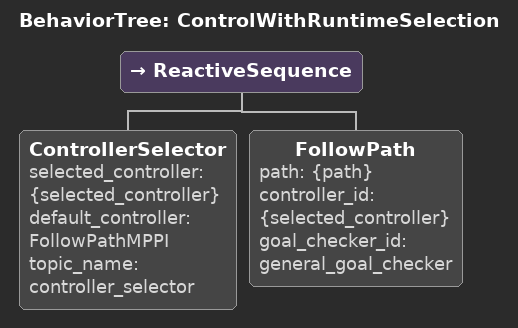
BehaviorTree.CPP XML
<root main_tree_to_execute="ControlWithRuntimeSelection">
  <BehaviorTree ID="ControlWithRuntimeSelection">
    <ReactiveSequence>
      <ControllerSelector selected_controller="{selected_controller}"
                          default_controller="FollowPathMPPI"
                          topic_name="controller_selector"/>
      <FollowPath path="{path}" controller_id="{selected_controller}"
                  goal_checker_id="general_goal_checker"/>
    </ReactiveSequence>
  </BehaviorTree>
</root>
